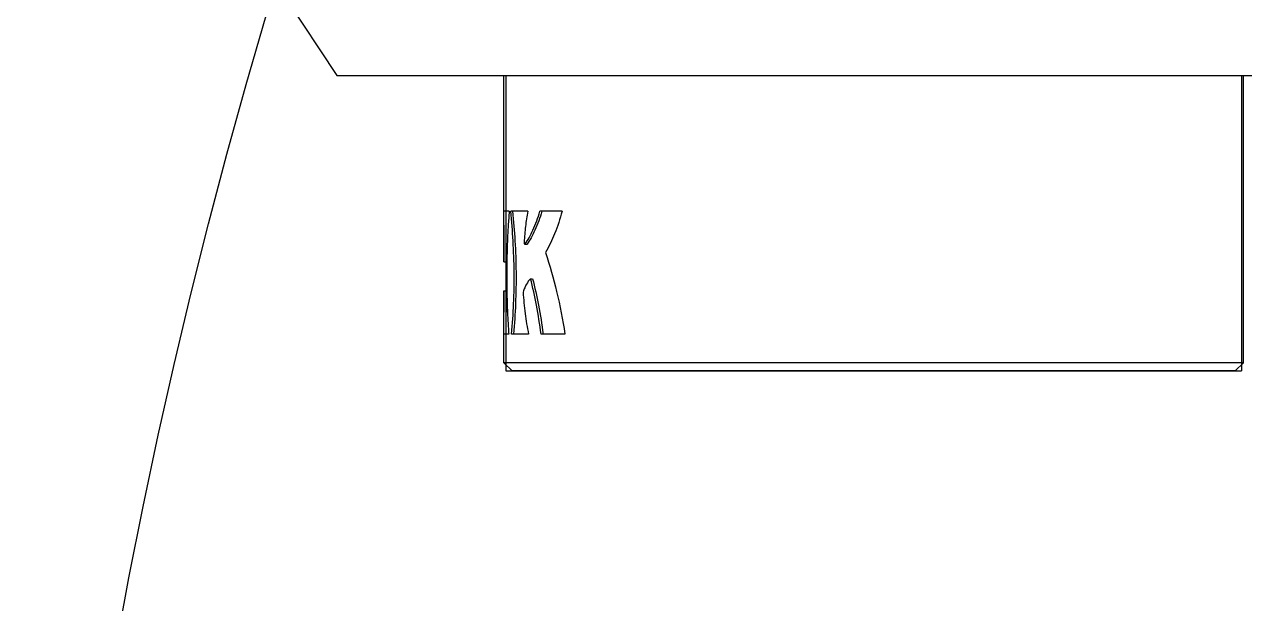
# Model space of a CAD drawing. Header units: inches. Extents: x -164 to 250, y -285 to 80.
# Drawn here: x 110.255 to 113.178, y 31.872 to 33.261 of the extents above; entities that cross this region are included whole.
import ezdxf

# ---------------------------------------------------------------- set-up
doc = ezdxf.new("R2010")
doc.units = ezdxf.units.IN
doc.header["$MEASUREMENT"] = 0
doc.layers.add('LAY0001', color=7, linetype='Continuous')
doc.layers.add('LAYER_FEATURE', color=7, linetype='Continuous')

msp = doc.modelspace()

# ---------------------------------------------------------------- linework, layer by layer
at = {"color": 7, "linetype": 'Continuous'}
for p, q in [((110.77855, 33.47839), (111.00382, 33.13862)), ((111.00382, 33.13862), (113.57496, 33.13862)), ((111.40356, 32.69156), (111.40356, 33.13862)), ((111.41669, 32.81267), (111.40364, 32.81267)), ((111.46075, 32.81267), (111.42013, 32.81267)), ((111.54316, 32.81267), (111.49007, 32.81267)), ((111.45396, 32.73342), (111.45471, 32.73395)), ((111.45866, 32.73342), (111.45396, 32.73342)), ((111.45941, 32.73395), (111.45866, 32.73342)), ((111.40356, 32.69156), (111.40873, 32.69156)), ((111.40799, 32.69156), (111.40799, 32.62235)), ((111.4677, 32.65117), (111.47247, 32.65117)), ((111.40356, 32.44965), (111.40356, 32.62235)), ((111.40356, 32.62235), (111.40903, 32.62235)), ((111.40374, 32.51854), (111.4046, 32.62235)), ((111.40903, 32.62235), (111.40817, 32.51854)), ((111.4154, 32.51854), (111.40374, 32.51854)), ((111.46272, 32.51854), (111.42231, 32.51854)), ((111.54974, 32.51854), (111.49262, 32.51854))]:
    msp.add_line(p, q, dxfattribs=at)
msp.add_circle((124.25513, 29.28373), 14)
for points, knots in [([(111.40429, 32.69156), (111.40439, 32.71238), (111.40432, 32.75275), (111.40379, 32.79312), (111.40364, 32.81267)], [0, 0, 0, 0, 0.5158149, 1, 1, 1, 1]), ([(111.40807, 32.81267), (111.40822, 32.79312), (111.40875, 32.75275), (111.40883, 32.71238), (111.40873, 32.69156)], [0, 0, 0, 0, 0.4841852, 1, 1, 1, 1]), ([(111.41669, 32.81267), (111.41559, 32.80121), (111.41379, 32.77769), (111.41143, 32.72898), (111.41034, 32.6664), (111.41103, 32.60362), (111.41294, 32.55428), (111.41446, 32.53028), (111.4154, 32.51854)], [0, 0, 0, 0, 0.1172746, 0.240339, 0.4968575, 0.7549814, 0.8800216, 1, 1, 1, 1]), ([(111.42231, 32.51854), (111.42439, 32.54272), (111.42766, 32.59211), (111.42894, 32.66662), (111.42638, 32.74053), (111.42245, 32.78909), (111.42013, 32.81267)], [0, 0, 0, 0, 0.2471473, 0.503928, 0.7587088, 1, 1, 1, 1]), ([(111.42465, 32.81267), (111.42697, 32.78909), (111.43093, 32.74053), (111.4335, 32.66662), (111.43221, 32.59211), (111.42892, 32.54272), (111.42683, 32.51854)], [0, 0, 0, 0, 0.2412919, 0.4960723, 0.7528525, 1, 1, 1, 1]), ([(111.46075, 32.81267), (111.45861, 32.80071), (111.45515, 32.77611), (111.45312, 32.75136), (111.45239, 32.7387)], [0, 0, 0, 0, 0.4894518, 1, 1, 1, 1]), ([(111.45471, 32.73395), (111.45803, 32.7389), (111.46461, 32.74992), (111.47745, 32.77577), (111.48541, 32.79732), (111.49007, 32.81267)], [0, 0, 0, 0, 0.2066121, 0.4440298, 1, 1, 1, 1]), ([(111.49498, 32.81267), (111.49029, 32.79732), (111.48228, 32.77576), (111.46936, 32.74991), (111.46275, 32.7389), (111.45941, 32.73395)], [0, 0, 0, 0, 0.5558388, 0.7932856, 1, 1, 1, 1]), ([(111.54316, 32.81267), (111.53831, 32.79445), (111.52694, 32.76059), (111.51162, 32.72834), (111.5035, 32.71369)], [0, 0, 0, 0, 0.5294422, 1, 1, 1, 1]), ([(111.45239, 32.7387), (111.45235, 32.73804), (111.45238, 32.73678), (111.45263, 32.7353), (111.45298, 32.73434), (111.4533, 32.73376), (111.4537, 32.73342), (111.45396, 32.73342)], [0, 0, 0, 0, 0.3445979, 0.6488231, 0.7706108, 0.8683772, 1, 1, 1, 1]), ([(111.5035, 32.71369), (111.51341, 32.68283), (111.53189, 32.61846), (111.54485, 32.55269), (111.54974, 32.51854)], [0, 0, 0, 0, 0.4843954, 1, 1, 1, 1]), ([(111.4677, 32.65117), (111.4637, 32.64741), (111.45857, 32.64012), (111.45327, 32.62899), (111.45093, 32.62255), (111.44983, 32.61912)], [0, 0, 0, 0, 0.4451739, 0.7083167, 1, 1, 1, 1]), ([(111.49262, 32.51854), (111.48981, 32.54157), (111.48278, 32.58607), (111.47299, 32.63002), (111.4677, 32.65117)], [0, 0, 0, 0, 0.5154955, 1, 1, 1, 1]), ([(111.47247, 32.65117), (111.47779, 32.63002), (111.48764, 32.58607), (111.49472, 32.54158), (111.49754, 32.51854)], [0, 0, 0, 0, 0.4845152, 1, 1, 1, 1]), ([(111.44983, 32.61912), (111.45094, 32.6018), (111.45401, 32.5681), (111.45937, 32.53466), (111.46272, 32.51854)], [0, 0, 0, 0, 0.5132453, 1, 1, 1, 1])]:
    msp.add_open_spline(points, degree=3, knots=knots, dxfattribs=at)
at = {"layer": 'LAY0001', "color": 6, "linetype": 'Continuous'}
for p, q in [((111.40799, 33.13862), (111.40799, 32.42996)), ((113.17078, 33.13862), (113.17078, 32.42996))]:
    msp.add_line(p, q, dxfattribs=at)
at = {"layer": 'LAY0001', "color": 7, "linetype": 'Continuous'}
for p, q in [((111.40799, 33.13862), (113.17078, 33.13862)), ((111.40799, 32.42996), (113.17078, 32.42996))]:
    msp.add_line(p, q, dxfattribs=at)
at = {"layer": 'LAYER_FEATURE', "color": 7, "linetype": 'Continuous'}
for p, q in [((113.17521, 32.44965), (113.17521, 33.13862)), ((111.42324, 32.42996), (111.40356, 32.44965)), ((113.17521, 32.44965), (111.40356, 32.44965)), ((113.15553, 32.42996), (113.17521, 32.44965)), ((113.15553, 32.42996), (111.42324, 32.42996))]:
    msp.add_line(p, q, dxfattribs=at)

doc.saveas('drawing.dxf')
